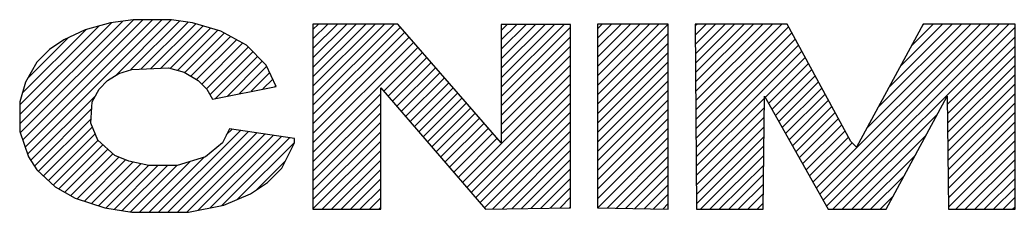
# Model space of a CAD drawing. Extents: x 0 to 594, y 0 to 420.
# Drawn here: x 444.93 to 463.76, y 23.39 to 27.03 of the extents above; entities that cross this region are included whole.
import ezdxf

# ---------------------------------------------------------------- set-up
doc = ezdxf.new("R2010")
doc.units = 0
doc.header["$MEASUREMENT"] = 0
doc.linetypes.add('BORDER_2012_SLN$0$8001.Solid', pattern=[0])
doc.layers.add('BORDER_2012_SLN$0$LOGO_OUTLINE', color=7, linetype='BORDER_2012_SLN$0$8001.Solid', lineweight=25)

# ---------------------------------------------------------------- blocks, each defined once
blk = doc.blocks.new('BORDER_2012_SLN')
at = {"lineweight": -3}
for p, q in [((444.934, 25.06), (446.879, 27.005)), ((444.934, 25.239), (446.674, 26.98)), ((444.942, 24.89), (447.082, 27.03)), ((444.987, 24.756), (447.261, 27.03)), ((445.032, 24.622), (447.44, 27.03)), ((445.077, 24.487), (447.619, 27.03)), ((446.734, 25.966), (447.798, 27.03)), ((447.035, 26.088), (447.956, 27.009)), ((447.225, 26.1), (448.114, 26.988)), ((447.411, 26.107), (448.263, 26.958)), ((450.477, 25.415), (452.011, 26.95)), ((450.477, 25.594), (451.832, 26.95)), ((450.477, 25.773), (451.653, 26.95)), ((450.477, 25.952), (451.474, 26.95)), ((450.477, 26.131), (451.295, 26.95)), ((450.477, 26.31), (451.116, 26.95)), ((450.477, 26.489), (450.938, 26.95)), ((450.477, 26.668), (450.759, 26.95)), ((450.477, 26.846), (450.58, 26.95)), ((454.038, 25.757), (455.226, 26.945)), ((454.038, 25.935), (455.047, 26.945)), ((454.038, 26.114), (454.868, 26.945)), ((454.038, 26.293), (454.689, 26.945)), ((454.038, 26.472), (454.51, 26.945)), ((454.038, 26.651), (454.331, 26.945)), ((454.038, 26.83), (454.153, 26.945)), ((455.858, 25.788), (457.02, 26.95)), ((455.858, 25.967), (456.841, 26.95)), ((455.858, 26.146), (456.662, 26.95)), ((455.858, 26.325), (456.483, 26.95)), ((455.858, 26.504), (456.304, 26.95)), ((455.858, 26.683), (456.125, 26.95)), ((455.858, 26.862), (455.946, 26.95)), ((455.858, 25.61), (457.197, 26.948)), ((457.706, 26.921), (457.735, 26.95)), ((457.708, 26.743), (457.914, 26.95)), ((457.709, 26.566), (458.093, 26.95)), ((457.71, 26.388), (458.272, 26.95)), ((457.712, 26.211), (458.451, 26.95)), ((457.713, 26.033), (458.63, 26.95)), ((457.714, 25.856), (458.808, 26.95)), ((457.716, 25.678), (458.987, 26.95)), ((457.717, 25.5), (459.166, 26.95)), ((457.718, 25.323), (459.345, 26.95)), ((459.996, 23.844), (463.102, 26.95)), ((460.061, 23.73), (463.28, 26.95)), ((460.125, 23.615), (463.459, 26.95)), ((460.19, 23.501), (463.638, 26.95)), ((460.952, 24.979), (462.923, 26.95)), ((461.162, 25.368), (462.744, 26.95)), ((461.373, 25.757), (462.565, 26.95)), ((461.583, 26.146), (462.386, 26.95)), ((461.793, 26.535), (462.207, 26.95)), ((462.003, 26.924), (462.028, 26.95)), ((444.934, 25.418), (446.432, 26.917)), ((444.982, 25.645), (446.185, 26.848)), ((447.597, 26.114), (448.4, 26.917)), ((447.774, 26.112), (448.538, 26.875)), ((447.915, 26.073), (448.675, 26.834)), ((448.052, 26.032), (448.8, 26.78)), ((450.477, 25.236), (452.133, 26.893)), ((450.477, 25.058), (452.216, 26.797)), ((454.038, 25.578), (455.35, 26.89)), ((455.858, 25.431), (457.197, 26.769)), ((457.72, 25.145), (459.474, 26.899)), ((457.721, 24.968), (459.537, 26.783)), ((460.31, 23.442), (463.757, 26.89)), ((445.083, 25.925), (445.856, 26.698)), ((448.164, 25.965), (448.915, 26.716)), ((448.276, 25.898), (449.03, 26.652)), ((448.372, 25.815), (449.145, 26.588)), ((450.477, 24.879), (452.299, 26.701)), ((450.477, 24.7), (452.382, 26.605)), ((454.038, 25.399), (455.35, 26.711)), ((455.858, 25.252), (457.197, 26.591)), ((457.722, 24.79), (459.599, 26.667)), ((457.724, 24.613), (459.662, 26.551)), ((462.474, 25.428), (463.757, 26.711)), ((448.461, 25.725), (449.251, 26.515)), ((448.528, 25.613), (449.34, 26.426)), ((450.477, 24.521), (452.465, 26.51)), ((451.816, 25.682), (452.549, 26.414)), ((454.038, 25.22), (455.35, 26.532)), ((454.038, 25.041), (455.35, 26.353)), ((455.858, 25.073), (457.197, 26.412)), ((457.725, 24.435), (459.725, 26.435)), ((462.476, 25.251), (463.757, 26.532)), ((462.478, 25.074), (463.757, 26.353)), ((448.636, 25.543), (449.43, 26.336)), ((448.86, 25.587), (449.519, 26.247)), ((451.899, 25.585), (452.632, 26.318)), ((451.982, 25.489), (452.715, 26.223)), ((454.038, 24.862), (455.35, 26.174)), ((455.858, 24.894), (457.197, 26.233)), ((459.03, 25.562), (459.788, 26.319)), ((459.095, 25.447), (459.851, 26.203)), ((462.481, 24.898), (463.757, 26.174)), ((449.083, 25.632), (449.603, 26.152)), ((449.307, 25.677), (449.66, 26.03)), ((452.064, 25.393), (452.798, 26.127)), ((452.147, 25.297), (452.881, 26.031)), ((453.305, 23.951), (455.35, 25.995)), ((455.858, 24.715), (457.197, 26.054)), ((459.159, 25.333), (459.914, 26.087)), ((462.483, 24.721), (463.757, 25.995)), ((449.531, 25.722), (449.717, 25.908)), ((452.23, 25.201), (452.964, 25.935)), ((452.313, 25.105), (453.048, 25.84)), ((453.388, 23.855), (455.35, 25.816)), ((455.858, 24.536), (457.197, 25.875)), ((459.224, 25.218), (459.977, 25.971)), ((459.288, 25.104), (460.04, 25.855)), ((462.485, 24.544), (463.757, 25.816)), ((445.137, 24.369), (446.368, 25.6)), ((449.754, 25.766), (449.774, 25.786)), ((450.477, 24.342), (451.762, 25.627)), ((452.395, 25.009), (453.131, 25.744)), ((452.478, 24.912), (453.214, 25.648)), ((453.471, 23.759), (455.35, 25.637)), ((455.858, 24.357), (457.197, 25.696)), ((459.352, 24.989), (460.103, 25.739)), ((459.417, 24.875), (460.165, 25.623)), ((462.487, 24.368), (463.757, 25.637)), ((450.477, 24.163), (451.762, 25.448)), ((452.561, 24.816), (453.297, 25.553)), ((452.643, 24.72), (453.38, 25.457)), ((453.554, 23.662), (455.35, 25.459)), ((455.858, 24.179), (457.197, 25.517)), ((457.726, 24.258), (459.017, 25.549)), ((459.481, 24.76), (460.228, 25.507)), ((462.49, 24.191), (463.757, 25.459)), ((445.209, 24.262), (446.291, 25.344)), ((450.477, 23.984), (451.762, 25.269)), ((452.726, 24.624), (453.464, 25.361)), ((452.809, 24.528), (453.547, 25.266)), ((453.636, 23.566), (455.35, 25.28)), ((455.858, 24), (457.197, 25.338)), ((457.728, 24.08), (459.015, 25.368)), ((459.546, 24.646), (460.291, 25.391)), ((459.61, 24.531), (460.354, 25.275)), ((460.488, 23.442), (462.288, 25.241)), ((462.492, 24.015), (463.757, 25.28)), ((445.288, 24.162), (446.278, 25.152)), ((450.477, 23.805), (451.762, 25.091)), ((452.892, 24.432), (453.63, 25.17)), ((452.974, 24.335), (453.713, 25.074)), ((453.719, 23.47), (455.35, 25.101)), ((455.858, 23.821), (457.197, 25.16)), ((457.729, 23.903), (459.013, 25.186)), ((459.674, 24.417), (460.417, 25.159)), ((459.739, 24.302), (460.48, 25.043)), ((462.494, 23.838), (463.757, 25.101)), ((445.381, 24.076), (446.304, 25)), ((445.474, 23.99), (446.357, 24.873)), ((447.555, 23.388), (449.104, 24.937)), ((447.734, 23.388), (449.259, 24.913)), ((447.913, 23.388), (449.414, 24.89)), ((448.092, 23.388), (449.569, 24.866)), ((448.838, 24.85), (448.948, 24.96)), ((450.477, 23.627), (451.762, 24.912)), ((453.057, 24.239), (453.796, 24.978)), ((453.14, 24.143), (453.879, 24.883)), ((453.872, 23.444), (455.35, 24.922)), ((455.858, 23.642), (457.197, 24.981)), ((457.731, 23.725), (459.011, 25.005)), ((459.803, 24.188), (460.543, 24.927)), ((460.667, 23.442), (462.08, 24.854)), ((462.497, 23.661), (463.757, 24.922)), ((445.567, 23.904), (446.412, 24.749)), ((445.672, 23.831), (446.505, 24.664)), ((448.308, 23.426), (449.725, 24.842)), ((448.532, 23.471), (449.88, 24.819)), ((448.756, 23.516), (450.035, 24.795)), ((449.052, 23.633), (450.129, 24.71)), ((450.477, 23.448), (451.762, 24.733)), ((453.223, 24.047), (453.963, 24.787)), ((454.054, 23.447), (455.35, 24.743)), ((455.864, 23.469), (457.197, 24.802)), ((457.732, 23.548), (459.008, 24.824)), ((459.868, 24.073), (460.606, 24.811)), ((459.932, 23.959), (460.676, 24.703)), ((462.499, 23.485), (463.757, 24.743)), ((445.786, 23.766), (446.599, 24.578)), ((445.9, 23.701), (446.692, 24.493)), ((450.65, 23.442), (451.762, 24.554)), ((454.236, 23.45), (455.35, 24.564)), ((456.04, 23.465), (457.197, 24.623)), ((457.805, 23.442), (459.006, 24.643)), ((462.635, 23.442), (463.757, 24.564)), ((446.02, 23.642), (446.806, 24.428)), ((446.154, 23.598), (446.934, 24.377)), ((446.289, 23.553), (447.072, 24.336)), ((446.423, 23.508), (447.219, 24.305)), ((447.198, 23.388), (448.156, 24.347)), ((447.376, 23.388), (448.412, 24.424)), ((449.406, 23.809), (449.959, 24.361)), ((450.829, 23.442), (451.762, 24.375)), ((454.418, 23.453), (455.35, 24.385)), ((456.215, 23.462), (457.197, 24.444)), ((457.984, 23.442), (459.004, 24.462)), ((460.846, 23.442), (461.872, 24.468)), ((462.814, 23.442), (463.757, 24.385)), ((446.559, 23.466), (447.367, 24.273)), ((446.714, 23.441), (447.545, 24.272)), ((446.868, 23.417), (447.723, 24.272)), ((447.023, 23.393), (447.902, 24.272)), ((451.008, 23.442), (451.762, 24.196)), ((454.6, 23.456), (455.35, 24.206)), ((456.39, 23.458), (457.197, 24.265)), ((458.163, 23.442), (459.002, 24.281)), ((458.342, 23.442), (458.999, 24.1)), ((462.993, 23.442), (463.757, 24.206)), ((451.187, 23.442), (451.762, 24.017)), ((454.782, 23.459), (455.35, 24.028)), ((456.566, 23.455), (457.197, 24.086)), ((456.741, 23.451), (457.197, 23.907)), ((458.521, 23.442), (458.997, 23.918)), ((461.025, 23.442), (461.664, 24.081)), ((463.172, 23.442), (463.757, 24.027)), ((451.365, 23.442), (451.762, 23.838)), ((454.963, 23.462), (455.35, 23.849)), ((456.916, 23.448), (457.197, 23.728)), ((458.7, 23.442), (458.995, 23.737)), ((463.351, 23.442), (463.757, 23.849)), ((451.544, 23.442), (451.762, 23.66)), ((455.145, 23.465), (455.35, 23.67)), ((457.092, 23.444), (457.197, 23.55)), ((458.879, 23.442), (458.993, 23.556)), ((461.204, 23.442), (461.456, 23.694)), ((463.529, 23.442), (463.757, 23.67)), ((451.723, 23.442), (451.762, 23.481)), ((455.327, 23.468), (455.35, 23.491)), ((463.708, 23.442), (463.757, 23.491))]:
    blk.add_line(p, q, dxfattribs=at)
at = {"layer": 'BORDER_2012_SLN$0$LOGO_OUTLINE', "lineweight": -3, "flags": 128}
for points in [[(444.934, 25.477), (444.934, 24.915), (445.095, 24.433), (445.255, 24.192), (445.604, 23.87), (445.978, 23.656), (446.541, 23.469), (447.049, 23.388), (448.12, 23.388), (448.79, 23.522), (449.298, 23.737), (449.62, 23.951), (449.888, 24.219), (450.129, 24.7), (450.129, 24.781), (448.897, 24.968), (448.763, 24.7), (448.442, 24.433), (447.906, 24.272), (447.371, 24.272), (446.996, 24.352), (446.728, 24.46), (446.407, 24.754), (446.273, 25.075), (446.3, 25.477), (446.434, 25.718), (446.594, 25.879), (446.808, 26.012), (447.049, 26.093), (447.746, 26.12), (448.04, 26.039), (448.308, 25.879), (448.468, 25.718), (448.576, 25.531), (449.78, 25.771), (449.593, 26.173), (449.218, 26.548), (448.736, 26.816), (448.201, 26.976), (447.799, 27.03), (447.076, 27.03), (446.648, 26.976), (446.166, 26.843), (445.764, 26.655), (445.496, 26.468), (445.255, 26.227), (445.041, 25.852)], [(450.477, 23.442), (451.762, 23.442), (451.762, 25.745), (453.743, 23.442), (455.35, 23.469), (455.35, 26.945), (454.038, 26.945), (454.038, 24.7), (452.083, 26.95), (450.477, 26.95)], [(455.858, 23.469), (457.197, 23.442), (457.197, 26.95), (455.858, 26.95)], [(457.733, 23.442), (458.991, 23.442), (459.018, 25.584), (460.223, 23.442), (461.321, 23.442), (462.472, 25.584), (462.499, 23.442), (463.757, 23.442), (463.757, 26.95), (462.017, 26.95), (460.758, 24.62), (460.651, 24.727), (459.446, 26.95), (457.706, 26.95)]]:
    blk.add_lwpolyline(points, close=True, dxfattribs=at)

msp = doc.modelspace()

# ---------------------------------------------------------------- block references
at = {"linetype": 'Continuous'}
msp.add_blockref('BORDER_2012_SLN', (0, 0), dxfattribs=at)

doc.saveas('drawing.dxf')
